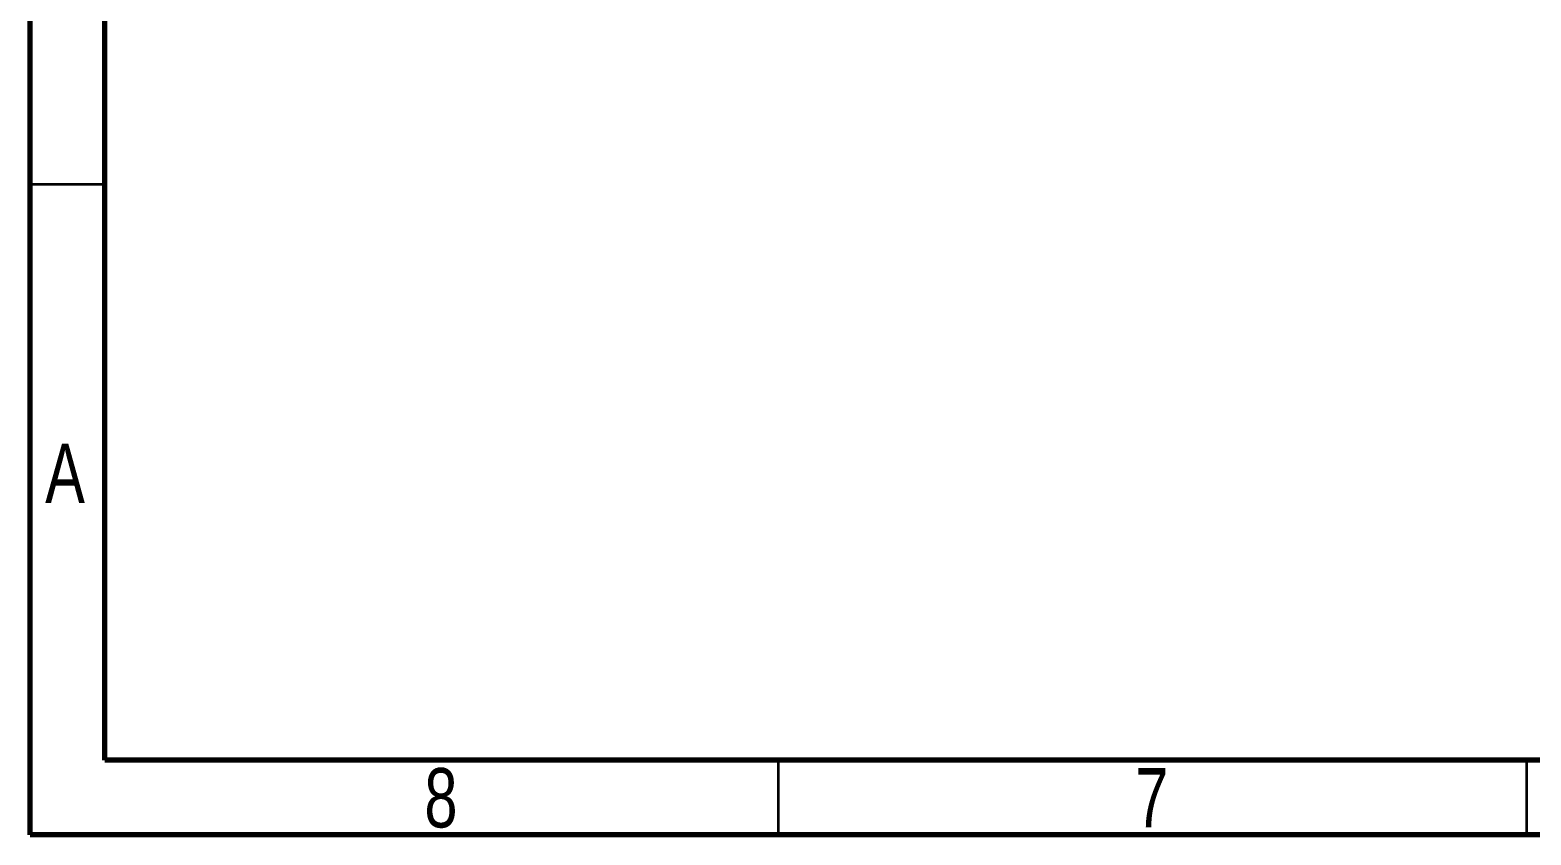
# Model space of a CAD drawing. Header units: millimetres. Extents: x 15 to 415, y 5 to 292.
# Drawn here: x 15 to 115.3, y 5 to 58.8 of the extents above; entities that cross this region are included whole.
import ezdxf

# ---------------------------------------------------------------- set-up
doc = ezdxf.new("R2010")
doc.units = ezdxf.units.MM
doc.styles.add('SLDTEXTSTYLE0', font='TXT', dxfattribs={"width": 0.75})

msp = doc.modelspace()

# ---------------------------------------------------------------- linework, layer by layer
at = {"color": 7, "linetype": 'Continuous', "lineweight": 70}
for p, q in [((15, 5), (15, 292)), ((20, 10), (20, 287)), ((410, 10), (20, 10)), ((415, 5), (15, 5))]:
    msp.add_line(p, q, dxfattribs=at)
at = {"color": 7, "linetype": 'Continuous', "lineweight": 35}
for p, q in [((20, 48.5), (15, 48.5)), ((65, 10), (65, 5)), ((115, 10), (115, 5))]:
    msp.add_line(p, q, dxfattribs=at)

# ---------------------------------------------------------------- texts
at = {"color": 7, "linetype": 'Continuous', "lineweight": 0, "char_height": 3.96875, "attachment_point": 2, "style": 'SLDTEXTSTYLE0'}
for s, insert in [('A', (17.33969, 31.16768)), ('8', (42.46004, 9.47393)), ('7', (89.96004, 9.47393))]:
    msp.add_mtext(s, dxfattribs=dict(at, insert=insert))

doc.saveas('drawing.dxf')
